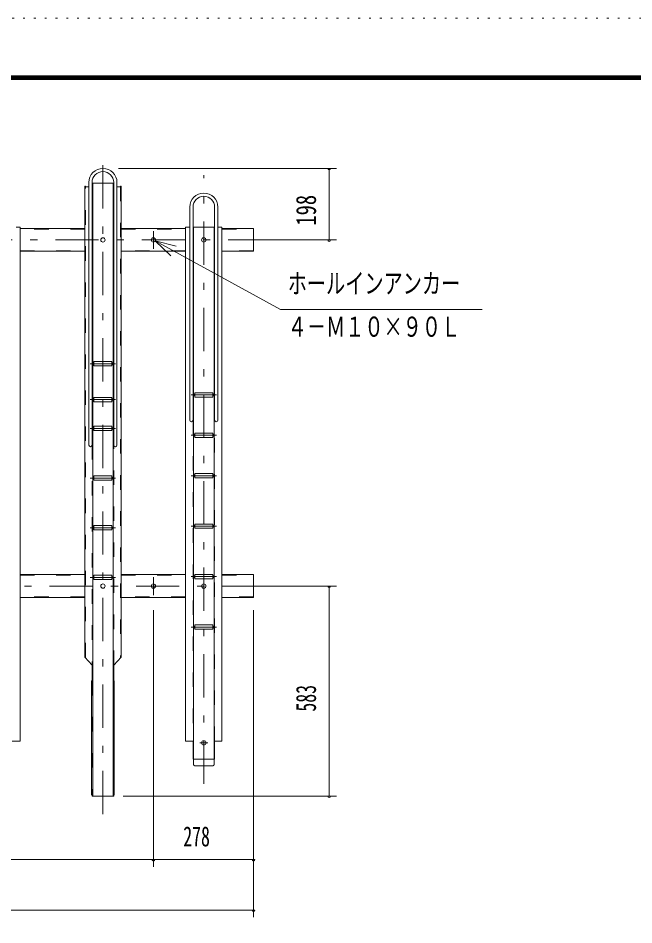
# Model space of a CAD drawing. Units: millimetres, scale not verified. Extents: x -5940 to 5940, y -6448 to 6448.
# Drawn here: x -133 to 1575, y -563 to 1952 of the extents above; entities that cross this region are included whole.
import ezdxf
from ezdxf.enums import TextEntityAlignment as Align

# ---------------------------------------------------------------- set-up
doc = ezdxf.new("R2010")
doc.units = ezdxf.units.MM
doc.header["$LTSCALE"] = 10
for name, pattern in [('USER2', [10, 4, -6]), ('USER3', [24, 12, -5, 2, -5]), ('USER5', [3, 0.5, -2.5])]:
    doc.linetypes.add(name, pattern=pattern)
for name, color, linetype, lineweight in [('0-2_2-0BOLD', 7, 'Continuous', 18), ('0-3_2-1HIDDEN', 3, 'USER2', 18), ('0-4_2-2CENTER', 3, 'USER3', 18), ('0-5_2-5DIM', 3, 'Continuous', 18), ('0-7_F-F', 5, 'Continuous', 18), ('0-8_F-E_J_ADD', 5, 'USER5', 18)]:
    doc.layers.add(name, color=color, linetype=linetype, lineweight=lineweight)
doc.styles.add('ＭＳ ゴシック', font='')
doc.styles.get('ＭＳ ゴシック').set_extended_font_data('MS Gothic')

msp = doc.modelspace()

# ---------------------------------------------------------------- linework, layer by layer
at = {"layer": '0-2_2-0BOLD'}
for p, q in [((62.92, 1484.11), (51.52, 1484.11)), ((62.92, 1496.53), (62.92, 768.13)), ((71.92, 768.13), (71.92, 1496.53)), ((71.92, 1494.85), (131.92, 1494.85)), ((71.92, 1484.11), (73.52, 1484.11)), ((73.52, 1494.56), (73.52, -205.78)), ((130.32, 1484.11), (131.92, 1484.11)), ((131.92, 1496.53), (131.92, 768.13)), ((140.92, 768.13), (140.92, 1496.53)), ((140.92, 1484.11), (152.32, 1484.11)), ((342.92, 1428.19), (342.92, 837.19)), ((351.92, 837.19), (351.92, 1428.19)), ((411.92, 1428.19), (411.92, 837.19)), ((420.92, 837.19), (420.92, 1428.19)), ((-127.68, 1368.69), (51.52, 1368.69)), ((152.32, 1368.69), (331.52, 1368.69)), ((331.52, 1372.19), (342.92, 1372.19)), ((411.92, 1372.19), (351.92, 1372.19)), ((51.52, 1305.69), (-127.68, 1305.69)), ((331.52, 1305.69), (152.32, 1305.69)), ((76.92, 995.79), (73.52, 995.79)), ((73.52, 991.79), (76.92, 991.79)), ((130.32, 995.79), (126.92, 995.79)), ((126.92, 991.79), (130.32, 991.79)), ((353.52, 909.19), (356.92, 909.19)), ((406.92, 909.19), (410.32, 909.19)), ((73.52, 896.33), (76.92, 896.33)), ((76.92, 892.33), (73.52, 892.33)), ((126.92, 896.33), (130.32, 896.33)), ((130.32, 892.33), (126.92, 892.33)), ((356.92, 905.19), (353.52, 905.19)), ((410.32, 905.19), (406.92, 905.19)), ((76.92, 816.28), (73.52, 816.28)), ((73.52, 812.28), (76.92, 812.28)), ((130.32, 816.28), (126.92, 816.28)), ((126.92, 812.28), (130.32, 812.28)), ((356.92, 797.19), (353.52, 797.19)), ((353.52, 793.19), (356.92, 793.19)), ((410.32, 797.19), (406.92, 797.19)), ((406.92, 793.19), (410.32, 793.19)), ((353.52, 685.19), (356.92, 685.19)), ((356.92, 681.19), (353.52, 681.19)), ((406.92, 685.19), (410.32, 685.19)), ((410.32, 681.19), (406.92, 681.19)), ((73.52, 678.54), (76.92, 678.54)), ((76.92, 674.54), (73.52, 674.54)), ((126.92, 678.54), (130.32, 678.54)), ((130.32, 674.54), (126.92, 674.54)), ((76.92, 540.79), (73.52, 540.79)), ((73.52, 536.79), (76.92, 536.79)), ((130.32, 540.79), (126.92, 540.79)), ((126.92, 536.79), (130.32, 536.79)), ((356.92, 545.19), (353.52, 545.19)), ((353.52, 541.19), (356.92, 541.19)), ((410.32, 545.19), (406.92, 545.19)), ((406.92, 541.19), (410.32, 541.19)), ((-127.68, 408.69), (51.52, 408.69)), ((76.92, 403.05), (73.52, 403.05)), ((130.32, 403.05), (126.92, 403.05)), ((152.32, 408.69), (331.52, 408.69)), ((353.52, 405.19), (356.92, 405.19)), ((410.32, 405.19), (406.92, 405.19)), ((73.52, 399.05), (76.92, 399.05)), ((126.92, 399.05), (130.32, 399.05)), ((356.92, 401.19), (353.52, 401.19)), ((406.92, 401.19), (410.32, 401.19)), ((51.52, 345.69), (-127.68, 345.69)), ((331.52, 345.69), (152.32, 345.69)), ((353.52, 265.19), (356.92, 265.19)), ((356.92, 261.19), (353.52, 261.19)), ((406.92, 265.19), (410.32, 265.19)), ((410.32, 261.19), (406.92, 261.19)), ((73.52, 157.86), (71.92, 157.86)), ((131.92, 157.86), (130.32, 157.86)), ((351.92, -52.81), (351.92, -102.81)), ((70.32, -202.5), (73.52, -202.5)), ((133.52, -202.5), (130.32, -202.5))]:
    msp.add_line(p, q, dxfattribs=at)
for points in [[(71.92, 113.85), (71.92, 157.86), (51.52, 179.5), (51.52, 1486.44), (53.12, 1486.44), (53.12, 1484.4), (62.92, 1484.4)], [(130.32, -205.78), (130.32, 1494.56), (73.52, 1494.56)], [(140.92, 1484.4), (150.72, 1484.4), (150.72, 1486.44), (152.32, 1486.44), (152.32, 179.5), (131.92, 157.86), (131.92, 113.85)], [(-149.68, -52.81), (-127.68, -52.81), (-127.68, 1372.19), (-139.08, 1372.19)], [(331.52, 1372.19), (331.52, -52.81), (353.52, -52.81)], [(353.52, 1372.19), (353.52, -118.09), (353.54, -118.39), (353.59, -118.7), (353.69, -119), (353.82, -119.3), (353.99, -119.58), (354.19, -119.85), (354.42, -120.11)], [(354.42, -120.11), (354.69, -120.36), (354.98, -120.59), (355.3, -120.79), (355.65, -120.98), (356.02, -121.15), (356.41, -121.29), (356.81, -121.41), (357.22, -121.5), (357.65, -121.57), (358.08, -121.61), (358.52, -121.62), (405.32, -121.62), (405.75, -121.61), (406.19, -121.57), (406.61, -121.5), (407.03, -121.41), (407.43, -121.29), (407.82, -121.15), (408.19, -120.98), (408.53, -120.79), (408.85, -120.59), (409.15, -120.36), (409.41, -120.11), (409.65, -119.85), (409.85, -119.58), (410.02, -119.3), (410.15, -119), (410.24, -118.7), (410.3, -118.39), (410.32, -118.09), (410.32, 1372.19)], [(410.32, -52.81), (432.32, -52.81), (432.32, 1372.19), (420.92, 1372.19)], [(432.32, 1368.69), (519.92, 1368.69), (519.92, 1305.69), (432.32, 1305.69)], [(432.32, 408.69), (519.92, 408.69), (519.92, 345.69), (432.32, 345.69)], [(70.32, -202.5), (70.32, 113.85), (73.52, 113.85)], [(130.32, 113.85), (133.52, 113.85), (133.52, -202.5)], [(351.92, -102.81), (411.92, -102.81), (411.92, -52.81)], [(131.92, -202.5), (131.92, -205.78), (71.92, -205.78), (71.92, -202.5)]]:
    msp.add_lwpolyline(points, dxfattribs=at)
for points in [[(126.92, 987.79), (126.92, 999.79), (76.92, 999.79), (76.92, 987.79)], [(406.92, 913.19), (406.92, 901.19), (356.92, 901.19), (356.92, 913.19)], [(76.92, 888.33), (126.92, 888.33), (126.92, 900.33), (76.92, 900.33)], [(126.92, 808.28), (76.92, 808.28), (76.92, 820.28), (126.92, 820.28)], [(356.92, 801.19), (356.92, 789.19), (406.92, 789.19), (406.92, 801.19)], [(76.92, 670.54), (126.92, 670.54), (126.92, 682.54), (76.92, 682.54)], [(406.92, 689.19), (356.92, 689.19), (356.92, 677.19), (406.92, 677.19)], [(126.92, 532.79), (76.92, 532.79), (76.92, 544.79), (126.92, 544.79)], [(356.92, 549.19), (356.92, 537.19), (406.92, 537.19), (406.92, 549.19)], [(76.92, 407.05), (76.92, 395.05), (126.92, 395.05), (126.92, 407.05)], [(356.92, 409.19), (406.92, 409.19), (406.92, 397.19), (356.92, 397.19)], [(406.92, 269.19), (406.92, 257.19), (356.92, 257.19), (356.92, 269.19)]]:
    msp.add_lwpolyline(points, close=True, dxfattribs=at)
for centre in [(101.92, 1337.19), (241.92, 1337.19), (381.92, 1337.19), (101.92, 377.19), (241.92, 377.19), (381.92, 377.19), (381.92, -57.81)]:
    msp.add_circle(centre, 6, dxfattribs=at)
for centre, radius, start, end in [((101.92, 1496.53), 39, 0, 180), ((101.92, 1496.53), 30, 0, 180), ((381.92, 1428.19), 39, 0, 180), ((381.92, 1428.19), 30, 0, 180), ((347.42, 837.19), 4.5, 180, 0), ((416.42, 837.19), 4.5, 180, 0), ((67.42, 768.13), 4.5, 180, 0), ((136.42, 768.13), 4.5, 180, 0)]:
    msp.add_arc(centre, radius, start, end, dxfattribs=at)
at = {"layer": '0-3_2-1HIDDEN'}
for p, q in [((53.12, 179.5), (53.12, 1484.4)), ((51.52, 1367.09), (-127.68, 1367.09)), ((152.32, 1367.09), (331.52, 1367.09)), ((432.32, 1367.09), (519.92, 1367.09)), ((-127.68, 1307.29), (51.52, 1307.29)), ((331.52, 1307.29), (152.32, 1307.29)), ((519.92, 1307.29), (432.32, 1307.29)), ((351.92, 837.19), (351.92, -52.81)), ((411.92, -52.81), (411.92, 837.19)), ((71.92, 768.13), (71.92, 157.86)), ((131.92, 157.86), (131.92, 768.13)), ((-127.68, 407.09), (51.52, 407.09)), ((152.32, 407.09), (331.52, 407.09)), ((432.32, 407.09), (519.92, 407.09)), ((51.52, 347.29), (-127.68, 347.29)), ((331.52, 347.29), (152.32, 347.29)), ((519.92, 347.29), (432.32, 347.29)), ((53.12, 179.5), (51.52, 179.5)), ((71.92, 113.85), (71.92, -202.5)), ((131.92, -202.5), (131.92, 113.85))]:
    msp.add_line(p, q, dxfattribs=at)
msp.add_lwpolyline([(150.72, 1484.4), (150.72, 179.5), (152.32, 179.5)], dxfattribs=at)
at = {"layer": '0-4_2-2CENTER'}
for p, q in [((101.92, -255.78), (101.92, 1585.53)), ((381.92, -171.62), (381.92, 1517.19)), ((241.92, 1312.05), (241.92, 1361.26)), ((569.92, 1337.19), (-1486.08, 1337.19)), ((66.92, 993.79), (136.92, 993.79)), ((416.92, 907.19), (346.92, 907.19)), ((136.92, 894.33), (66.92, 894.33)), ((136.92, 814.28), (66.92, 814.28)), ((416.92, 795.19), (346.92, 795.19)), ((346.92, 683.19), (416.92, 683.19)), ((136.92, 676.54), (66.92, 676.54)), ((66.92, 538.79), (136.92, 538.79)), ((416.92, 543.19), (346.92, 543.19)), ((346.92, 403.19), (416.92, 403.19)), ((66.92, 401.05), (136.92, 401.05)), ((241.92, 352.05), (241.92, 401.26)), ((-1486.08, 377.19), (569.92, 377.19)), ((416.92, 263.19), (346.92, 263.19)), ((370.92, -57.81), (392.92, -57.81))]:
    msp.add_line(p, q, dxfattribs=at)
at = {"layer": '0-5_2-5DIM'}
for p, q in [((145.27, 1535.19), (749.92, 1535.19)), ((733.92, 1535.19), (725.92, 1535.19)), ((729.92, 1535.19), (729.92, 1337.19)), ((749.92, 1337.19), (549.92, 1337.19)), ((733.92, 1337.19), (725.92, 1337.19)), ((549.92, 377.19), (749.92, 377.19)), ((733.92, 377.19), (725.92, 377.19)), ((729.92, 377.19), (729.92, -205.81)), ((241.92, 310.28), (241.92, -401.81)), ((519.92, -541.81), (519.92, 310.28)), ((749.92, -205.81), (158.56, -205.81)), ((733.92, -205.81), (725.92, -205.81)), ((519.92, -381.81), (-1436.08, -381.81)), ((245.92, -381.81), (237.92, -381.81)), ((523.92, -381.81), (515.92, -381.81)), ((-1436.08, -521.81), (519.92, -521.81)), ((523.92, -521.81), (515.92, -521.81))]:
    msp.add_line(p, q, dxfattribs=at)
for points in [[(305.49, 1320.14), (247.18, 1334.31), (290.59, 1292.89)], [(247.18, 1334.31), (594.7, 1144.4), (1154.7, 1144.4)]]:
    msp.add_lwpolyline(points, dxfattribs=at)
for centre in [(729.92, 1535.19), (729.92, 1337.19), (729.92, 377.19), (729.92, -205.81), (241.92, -381.81), (519.92, -381.81), (519.92, -521.81)]:
    msp.add_arc(centre, 4, 180, 0, dxfattribs=at)
at = {"layer": '0-7_F-F'}
for points in [[(5740.5, -6247.61), (-5739.5, -6247.61), (-5739.5, 1792.39), (5740.5, 1792.39)], [(5739.49, -6246.61), (-5738.5, -6246.61), (-5738.5, 1791.39), (5739.49, 1791.39)], [(5738.49, -6245.61), (5738.49, 1790.39), (-5737.5, 1790.39), (-5737.5, -6245.61)], [(5737.49, -6244.61), (-5736.5, -6244.61), (-5736.5, 1789.39), (5737.49, 1789.39)], [(5736.5, -6243.61), (5736.5, 1788.39), (-5735.5, 1788.39), (-5735.5, -6243.61)], [(5735.5, -6242.61), (-5734.5, -6242.61), (-5734.5, 1787.39), (5735.5, 1787.39)], [(5734.49, -6241.61), (5734.49, 1786.39), (-5733.5, 1786.39), (-5733.5, -6241.61)], [(5733.5, -6240.61), (-5732.5, -6240.61), (-5732.5, 1785.39), (5733.5, 1785.39)], [(5732.49, -6239.61), (-5731.5, -6239.61), (-5731.5, 1784.39), (5732.49, 1784.39)], [(5731.5, -6238.61), (-5730.5, -6238.61), (-5730.5, 1783.39), (5731.5, 1783.39)], [(5730.49, -6237.61), (5730.49, 1782.39), (-5729.5, 1782.39), (-5729.5, -6237.61)]]:
    msp.add_lwpolyline(points, close=True, dxfattribs=at)
at = {"layer": '0-8_F-E_J_ADD'}
msp.add_lwpolyline([(5940.5, -6447.61), (-5939.5, -6447.61), (-5939.5, 1952.39), (5940.5, 1952.39)], close=True, dxfattribs=at)

# ---------------------------------------------------------------- texts
at = {"layer": '0-5_2-5DIM', "color": 7, "style": 'ＭＳ ゴシック'}
for s, width, p in [('198', 0.75, (709.92, 1376.78)), ('583', 0.65, (709.92, 28.79))]:
    msp.add_text(s, height=55.72, rotation=90, dxfattribs=dict(at, width=width)).set_placement(p, align=Align.BOTTOM_LEFT)
for s, width, p in [('ホールインアンカー', 0.7, (614.7, 1172)), ('４－Ｍ１０×９０Ｌ', 0.7, (614.7, 1052)), ('278', 0.65, (324.93, -361.81))]:
    msp.add_text(s, height=55.72, dxfattribs=dict(at, width=width)).set_placement(p, align=Align.BOTTOM_LEFT)

doc.saveas('drawing.dxf')
